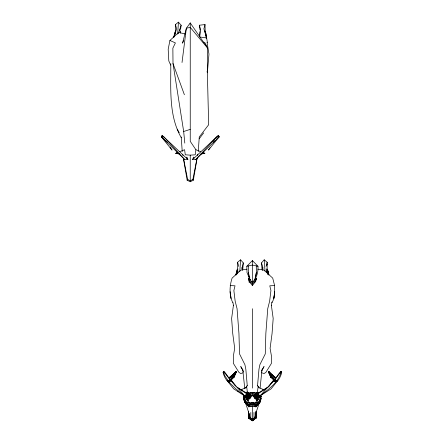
<?xml version="1.0" encoding="UTF-8"?>
<svg xmlns="http://www.w3.org/2000/svg" width="443" height="443" viewBox="0 0 443 443"><rect width="100%" height="100%" fill="white"/><g stroke="black" fill="none" stroke-linecap="round" stroke-linejoin="round"><path stroke-width="0.66" d="M245.549 403.014L248.445 411.63L248.689 417.993L252.399 420.612L252.399 402.36L255.594 402.72L259.321 402.416L260.678 400.317L261.027 398.639L259.797 395.222M236.966 387.199L248.357 394.115L249.066 394.746L250.051 397.155L248.119 398.235L233.688 388.849L227.73 381.412L227.735 380.194M248.534 406.563L247.166 403.667L243.777 398.639L244.176 397.62L244.121 400.317L246.851 404.105L250.168 406.314L249.204 402.72L247.908 400.45L247.925 395.981L252.399 395.394L257.377 392.47L258.939 392.731L258.684 392.498L252.399 392.797L252.399 395.394L256.89 400.45L260.434 396.967L260.872 398.445L259.592 402.133L257.577 403.407L257.449 405.284L259.133 402.299L257.948 404.105L254.631 406.314L256.27 406.563L258.496 402.25L256.89 400.45L258.778 396.85L258.601 394.874L258.601 395.228C254.758 397.587 250.677 394.331 247.421 392.47L245.859 392.731L252.399 392.797L256.874 395.981L256.89 400.45L255.594 402.72L254.631 406.314L248.534 406.563L244.121 400.317L243.777 398.639L245.001 395.222M183.374 158.184L187.151 180.223L190.241 181.752L190.241 155.133L185.268 154.806L184.604 149.717L179.869 151.672M244.686 388.705C244.298 382.497 243.296 376.301 242.858 370.06M199.793 36.232L199.848 31.614M232.835 302.779C229.037 295.204 229.502 286.012 232.088 278.121L240.82 270.119L246.917 269.178M246.845 396.33L246.867 394.713L246.369 394.491L246.158 396.391L246.867 397.199L249.315 396.435L250.051 397.155L248.063 398.191L246.762 396.812L248.119 398.235M255.439 278.149L256.453 278.985L255.65 281.405L252.399 282.257C247.454 278.464 248.65 271.36 248.517 265.9M239.779 271.703L240.588 259.814L237.62 262.239L237.725 270.562L236.999 273.835M250.827 412.455L250.755 419.178L252.399 420.612L256.109 417.993L256.353 411.63L259.255 403.014M170.782 63.742C170.981 88.495 168.506 115.407 181.281 137.729M259.52 395.649L256.735 398.191L254.747 397.155L255.484 396.435L260.124 397.565L261.071 397.017L261.342 396.596L261.016 396.153L259.52 395.649L256.685 398.235L254.747 397.155L255.738 394.746L256.447 394.115L268.425 386.839L274.738 379.634L279.356 373.006L280.64 371.688L281.421 371.644L281.698 372.391C280.906 376.057 279.018 380.321 275.612 382.243L270.673 377.043L268.585 371.788L269.266 371.943L275.352 377.879L276.493 377.801M256.287 265.9L256.37 272.5L254.852 279.644L255.65 281.405L252.399 285.502L249.149 281.405L249.952 279.644L248.346 278.985L249.437 278.226L247.017 272.622L246.823 266.271L252.399 260.595L257.976 266.271C258.391 272.03 256.652 278.243 252.399 282.257L249.149 281.405L248.346 278.985L249.869 277.728M241.972 268.613L243.285 262.887L240.588 259.814M267.943 274.494L267.079 270.562L267.184 262.239L264.211 259.814L261.514 262.887L262.007 269.272L262.461 270.23M256.27 406.563L257.948 404.105L257.577 403.407L259.925 402.382L260.008 400.378L260.434 400.04L260.678 400.317L258.479 403.523L257.034 404.703C253.435 404.415 249.802 404.913 246.319 403.523L244.447 400.289L244.121 400.317L246.302 402.25L249.204 402.72L252.399 402.366L256.563 405.245L255.849 407.073M280.546 372.978L281.421 371.644L281.122 372.037C277.999 383.416 266.946 390.582 257.931 397.199L256.287 395.749L256.447 394.115L257.66 394.237M236.219 371.788L236.23 372.463L235.532 371.943L236.219 371.788L228.887 377.752L229.446 377.879L235.532 371.943L236.219 371.788L234.131 377.043L229.186 382.243C225.786 380.321 223.892 376.057 223.1 372.391L223.377 371.644L224.158 371.688L225.443 373.006L230.061 379.634L235.504 385.853M177.676 34.089L178.435 22.15L175.461 24.575L175.301 32.173L173.811 37.29L174.47 33.629L175.494 31.01L174.52 36.309M240.865 389.768L246.757 387.376L247.421 392.47L246.889 393.738L248.274 393.445L250.262 394.087L250.948 395.771L250.262 397.964L247.726 398.279L246.098 396.806L246.197 394.874L246.098 396.806L247.936 398.75L250.262 397.964L252.399 395.394M246.84 396.867L248.063 398.191L250.002 397.089L248.988 394.685L246.817 394.696L246.491 396.662L247.72 397.759L249.243 397.288L250.262 397.964L246.302 402.25L245.477 402.416L247.166 403.667L249.204 402.72M275.612 382.243L274.738 379.634L270.673 377.043L270.723 376.135L268.585 371.788L269.266 371.943L268.569 372.463L271.786 376.783L277.069 381.412L271.116 388.849L260.251 395.76L259.426 395.793L257.206 393.622L256.287 395.749L255.484 396.435L257.206 397.869L258.64 396.391L258.795 395.034M257.92 404.415L258.031 402.432L259.26 402.864L258.407 404.586M258.839 387.797L257.555 385.571L258.972 369.169L259.886 364.689L265.268 353.918L265.85 333.474L267.744 308.61L269.637 301.174L270.928 290.536L269.781 285.801L274.616 285.585C274.704 291.372 274.965 297.591 271.969 302.779M245.239 392.332L247.421 392.47L249.459 394.597L249.243 397.288L247.726 398.279L249.725 397.637L250.262 394.087L252.399 392.797M252.399 420.612L254.049 419.178L253.972 412.455M178.435 22.15L181.132 25.223L180.572 29.493M243.285 262.887L242.797 269.272L242.338 270.23M198.259 151.5L199.272 136.965L208.681 124.721L207.357 72.813L207.629 48.143L205.087 42.921L203.232 42.113M267.594 387.409L260.251 395.76L260.124 397.565L261.016 396.153L259.426 395.793L258.596 397.061L256.287 395.749L257.505 394.215L267.594 387.409L274.101 380.404L274.2 379.147L271.216 376.567M248.445 411.63L249.481 418.574L252.399 420.014L255.949 418.175L256.22 414.366L255.91 411.669M262.594 269.931L262.788 267.328L261.514 262.887M274.483 293.438L273.84 298.593L274.699 291.649M249.243 397.288L247.925 395.981L248.274 393.445L246.873 394.12L246.203 395.228L246.491 396.662L244.37 396.967L243.932 398.445L245.206 402.133L247.139 403.994L247.349 405.284L246.851 404.105L247.222 403.407L245.206 402.133L243.777 398.639L247.908 400.45L246.02 396.85L245.666 395.178M249.215 414.836L249.088 413.668L248.567 414.748L248.85 418.175L252.399 419.831L255.949 418.175L256.237 414.748L255.855 414.41L255.86 411.58M246.197 394.874L246.02 396.85L247.936 398.75M236.878 273.148L237.215 269.488L237.675 271.609L235.992 274.893L237.215 269.488M248.567 414.748L249.304 417.887L252.399 419.831L256.109 417.993L252.399 419.045L248.689 417.993L252.399 419.831L255.495 417.887L255.711 413.668M256.353 411.63L255.318 418.574L252.399 420.014L248.85 418.175L248.828 413.923L249.304 417.887L252.399 419.416L255.495 417.887L255.65 414.249M261.94 370.06L260.107 388.046M260.628 397.62L261.027 398.639L259.925 402.382L258.385 403.185L258.479 403.523L255.007 404.426L252.399 402.366L249.797 404.426L247.764 404.703L245.859 402.992L244.791 400.378L244.121 400.317L244.364 400.04L244.791 400.378L244.879 402.382L247.222 403.407L246.851 404.105M255.971 413.923L256.22 414.366L255.633 415.927L254.094 418.463L250.705 418.463L248.578 414.366L248.733 413.02M268.569 372.463L269.045 371.865L272.373 375.188L275.911 377.752L275.352 377.879M190.241 181.752L193.342 180.223L197.113 158.184M182.018 62.518L186.359 28.236L190.246 22.936L207.629 48.143L190.246 27.383L186.359 28.236L182.56 43.181L183.524 40.651M190.246 22.936L190.246 141.334L195.889 149.717L195.225 154.806L190.241 155.133M248.346 280.103L248.612 278.099M248.85 418.175L249.165 415.927M199.621 36.276L200.635 29.664L199.361 25.223L205.026 24.575L205.187 32.173L206.682 37.29L206.023 33.629L204.993 31.01L206.333 38.297M271.36 305.62L271.919 302.032M249.752 416.963L249.481 418.574L252.399 420.396L254.625 419.338L255.046 416.963L255.318 418.574L252.399 420.396L250.179 419.338L249.752 416.963L250.755 419.178L252.399 418.629L254.625 419.338L252.399 420.85L250.179 419.338L250.755 419.178M233.439 305.166L231.623 318.478L232.747 333.612L234.701 348.336L233.461 355.441L233.311 363.277L238.938 372.364L240.732 373.571L243.163 372.74M256.37 272.5L255.367 278.226L256.453 278.985L254.852 279.644M235.992 274.893L236.64 271.26L237.769 270.834L236.623 271.288L235.964 274.953M259.26 402.864L259.703 400.428M193.342 180.223L192.893 179.299L197.019 158.267M197.55 155.554L197.816 154.197M185.279 33.978L178.667 32.455L169.929 40.457L168.19 49.201L168.805 60.935L170.677 65.115M253.856 395.771L255.079 397.637L255.556 397.288L257.078 397.759L258.308 396.662L258.601 395.228L257.704 394.619L256.746 394.469L255.816 395.012L255.079 397.637L254.537 397.964L253.856 395.771L254.537 394.087L256.525 393.445L257.449 393.644M258.601 394.874L258.701 396.806L257.078 398.279L254.537 397.964L256.868 398.75L258.778 396.85L259.138 395.178M255.389 416.586L255.91 414.283L255.545 417.467L252.399 419.045L249.254 417.467L249.088 413.668M255.495 417.887L256.237 414.748M257.948 404.105L257.66 403.994L259.592 402.133L260.008 400.378L260.357 400.289L259.133 402.299L259.482 402.471L260.141 401.491L260.008 400.378L260.678 400.317L258.496 402.25L261.027 398.639L256.89 400.45M230.947 296.721L230.659 297.812L230.321 293.438M205.026 24.575L203.891 28.806L206.637 37.987L207.396 42.55M266.049 266.464L267.184 262.239M178.607 32.865L181.132 25.223M259.592 402.133L260.6 399.115M174.243 36.675L176.596 28.806L175.461 24.575M259.133 402.299L260.141 401.491L259.648 402.482L258.385 403.185M246.535 394.292L248.357 394.115L248.512 395.749L246.867 397.199L244.674 397.565L243.728 397.017L243.456 396.596L243.788 396.153L245.278 395.649L247.593 397.869L249.315 396.435L248.512 395.749L247.598 393.622L245.372 395.793L244.547 395.76L235.543 388.649L229.186 382.243L230.061 379.634L233.012 376.783L236.23 372.463M257.577 403.407L258.939 402.992L260.008 400.378M268.585 371.788L272.373 375.188L271.786 376.783L270.673 377.043L268.602 372.181L274.848 377.469M249.099 282.379L250.04 279.865M266.88 265.174L267.306 264.056M246.208 397.061L244.309 396.801L243.788 396.153L244.674 397.565L244.547 395.76L247.294 394.215L248.512 395.749L246.208 397.061L245.372 395.793L243.788 396.153L243.728 397.017L246.208 397.061L247.294 394.215L237.21 387.409L230.698 380.404M258.435 394.491L255.738 394.746L254.797 397.089L256.735 398.191L258.036 396.812L257.206 397.869L254.797 397.089L255.81 394.685L258.435 394.491L258.64 396.391L257.931 397.199M192.594 159.491L193.58 157.088L194.134 158.09L192.594 159.491L195.778 159.535L219.191 136.815L218.393 135.32L194.134 158.09M178.119 33.723L178.667 32.455M250.948 395.771L249.725 397.637L248.988 395.012L248.052 394.469L247.094 394.619L246.158 396.391L246.003 395.034M236.623 271.288L237.769 270.839M254.049 419.178L255.046 416.963M246.552 395.488L246.203 395.228L246.662 394.237M260.434 400.04L257.66 403.994L259.963 401.535M187.151 180.223L187.599 179.299L183.474 158.267M237.891 268.962L237.459 269.831L237.675 271.609M257.461 393.899L256.525 393.445L256.691 393.91L255.345 394.597L255.556 397.288L257.078 398.279L255.079 397.637L254.659 395.964L255.345 394.597L257.377 392.47L259.559 392.332M244.043 396.391L243.728 397.017L245.372 395.793L243.456 396.596M258.031 402.432L256.563 405.245L252.399 404.088L248.241 405.245L246.768 402.432L245.544 402.864L246.391 404.586M261.619 371.162L264.061 366.527L261.508 370.586M236.617 274.505L238.14 271.637M170.134 147.231L172.045 150.072L161.302 136.815L162.099 135.32L187.898 159.491L184.714 159.535L161.302 136.815L163.749 136.732L184.714 159.535M234.685 375.005L236.197 372.181L235.754 371.865L232.431 375.188L233.012 376.783L234.131 377.043L236.197 372.181L229.956 377.469M186.359 158.09L186.907 157.088L187.898 159.491M246.28 387.243L247.244 385.571L245.826 369.169L244.918 364.689L239.53 353.918L238.949 333.474L237.055 308.61L235.161 301.174L233.871 290.536L235.017 285.801L230.183 285.585M235.875 372.358L233.012 376.783L228.887 377.752M258.596 397.061L261.071 397.017L261.016 396.153L260.49 396.801L258.596 397.061L257.505 394.215L260.251 395.76M245.837 387.697L247.244 385.571M274.555 381.761L275.635 380.133M209.976 147.801L208.448 150.072L219.191 136.815L216.743 136.732L195.778 159.535M217.247 137.02L218.393 135.32M268.425 386.839L274.2 379.147L270.673 377.043M199.184 138.82L203.702 132.839M274.738 379.634L280.436 372.458L281.122 372.037L281.698 372.391L281.089 372.89L280.436 372.458L280.64 371.688L281.122 372.037M255.816 395.012L256.691 393.91L256.829 395.477M227.73 381.412L234.131 377.043L230.604 379.147L233.583 376.567M259.482 402.471L258.939 402.992L259.925 402.382L259.338 402.244M235.754 371.865L233.001 375.011L232.431 375.188M244.47 388.738L245.228 387.885M256.685 398.235L257.959 396.867M256.868 398.75L258.701 396.806L258.601 395.228M238.24 391.435L237.786 391.053M255.556 397.288L256.874 395.981L258.778 396.85M247.925 395.981L250.262 394.087M213.061 142.236L215.104 140.431M216.638 139.074L219.191 136.815M202.529 153.632L203.52 152.752L204.86 153.394L200.624 154.098M255.007 404.426L252.399 406.491L249.797 404.426M244.364 400.04L247.139 403.994L245.461 402.244L244.879 402.382L244.791 400.378L244.447 400.289C244.519 401.812 245.56 403.374 247.222 403.407M259.321 402.416L257.638 403.667L255.594 402.72M255.65 281.405L252.399 283.764L249.149 281.405M229.186 382.243L224.656 375.476L223.709 372.89L223.1 372.391L224.158 371.688L224.368 372.458L230.061 379.634M252.399 402.36L248.241 405.245L248.949 407.073M246.203 395.228L247.094 394.619L246.873 394.12L248.113 393.91L249.459 394.597L250.145 395.964M192.893 179.299L190.246 180.971L187.599 179.299M245.477 402.416L244.663 401.491L245.461 402.244M257.078 397.759L258.701 396.806M276.687 380.952L278.027 380.238M246.12 392.498L246.607 392.238L245.455 392.343M244.835 401.535L245.151 402.482L245.859 402.992L244.879 402.382L245.671 402.299M179.864 154.098L175.633 153.394L177.001 152.724M175.633 153.394L176.967 152.752L177.959 153.632M247.233 391.966L246.158 392.387L248.207 392.282M240.77 389.774L242.028 389.336M184.809 143.111L183.673 131.505L190.246 129.373M254.288 417.871L255.545 417.467L255.855 414.41L256.22 414.366M246.823 266.271L252.399 265.041L257.976 266.271M252.964 392.564L254.664 392.299M255.738 394.746L257.981 394.696L258.64 396.391M249.066 394.746L246.867 394.713L246.779 396.28L246.867 394.713L249.066 394.746L250.002 397.089L247.593 397.869L246.762 396.812M256.597 392.282L258.646 392.387M248.578 414.366L248.949 414.41L249.304 417.887M199.522 36.935L206.637 37.987M257.881 269.178L263.978 270.119L272.716 278.121L274.616 285.585M250.134 392.299L251.264 392.476M257.771 394.364L256.447 394.115L255.484 396.435L255.81 394.685L257.981 394.696L258.009 395.754M275.911 377.752L271.786 376.783L268.923 372.358M246.873 394.12L248.052 394.469M272.373 375.188L271.803 375.011L269.045 371.865M250.511 417.871L249.254 417.467L248.888 414.283M261.636 372.74L264.072 373.571L265.866 372.364L271.487 363.277L271.343 355.441L270.097 348.336L272.052 333.612L273.181 318.478L271.36 305.166M257.909 393.738L257.377 392.47L258.042 387.376L264.028 389.774M260.755 396.391L261.071 397.017L259.426 395.793L261.342 396.596M266.819 269.134L267.583 269.488L268.812 274.893L268.165 271.26L267.04 270.861L268.176 271.288L268.835 274.953M262.777 389.336L264.515 389.984M267.035 270.834L268.165 271.26M195.889 149.717L200.618 151.672M169.929 40.457L175.4 42.921L172.864 48.143L173.008 63.515L183.673 131.505M203.492 152.724L204.86 153.394M258.191 392.238L258.684 392.498M226.772 380.238L228.112 380.952M246.098 396.806L247.72 397.759M223.682 372.037L224.368 372.458L223.709 372.89L223.377 371.644L224.252 372.978M245.322 402.471L246.413 403.185M161.302 136.815L164.364 139.528M165.389 140.431L167.426 142.236M245.278 395.649L246.867 397.199M244.37 396.967L247.908 400.45M237.21 387.409L244.547 395.76M248.113 393.91L248.988 395.012M231.013 379.701L235.964 386.29M162.099 135.32L163.245 137.02M257.555 385.571L258.961 387.697M229.164 380.133L230.244 381.761M242.925 370.005L240.743 366.527L243.484 371.743M257.704 394.619L258.308 396.662M177.222 129.151L179.243 132.739M266.664 271.637L268.187 274.505M268.513 274.311L267.123 271.609L266.896 269.754M266.913 268.962L267.345 269.831L267.123 271.609L267.583 269.488L267.926 273.148M254.52 279.24L255.467 281.754M173.008 63.515L184.388 94.758M276.709 380.227L277.069 381.412L277.069 380.194M237.62 262.239L238.755 266.464M244.791 400.378L245.206 402.133M207.047 71.5L207.357 72.813L208.958 54.124L207.064 42.273M248.434 272.5L249.952 279.644M182.677 154.197L182.942 155.554M245.101 400.428L245.544 402.864M200.026 30.102L199.361 25.223M232.974 302.63L233.439 305.62M179.858 29.664L180.362 32.97M255.633 415.927L255.949 418.175M256.187 278.099L256.37 279.433M230.105 291.649L230.958 298.593M264.211 259.814L265.014 271.011M242.011 267.328L242.205 269.931M181.22 136.965L182.228 151.5M254.537 394.087L254.659 395.964M246.768 402.432L246.845 403.756M262.788 267.328L262.876 269.898M180.639 31.614L180.655 32.932M252.399 260.595L252.399 285.502M252.399 308.732L252.394 388.085M252.399 418.474L252.399 420.85M248.357 394.115L246.369 394.491L248.988 394.685L249.315 396.435L248.357 394.115M257.987 395.765L257.937 394.713L257.948 395.793"/></g></svg>
